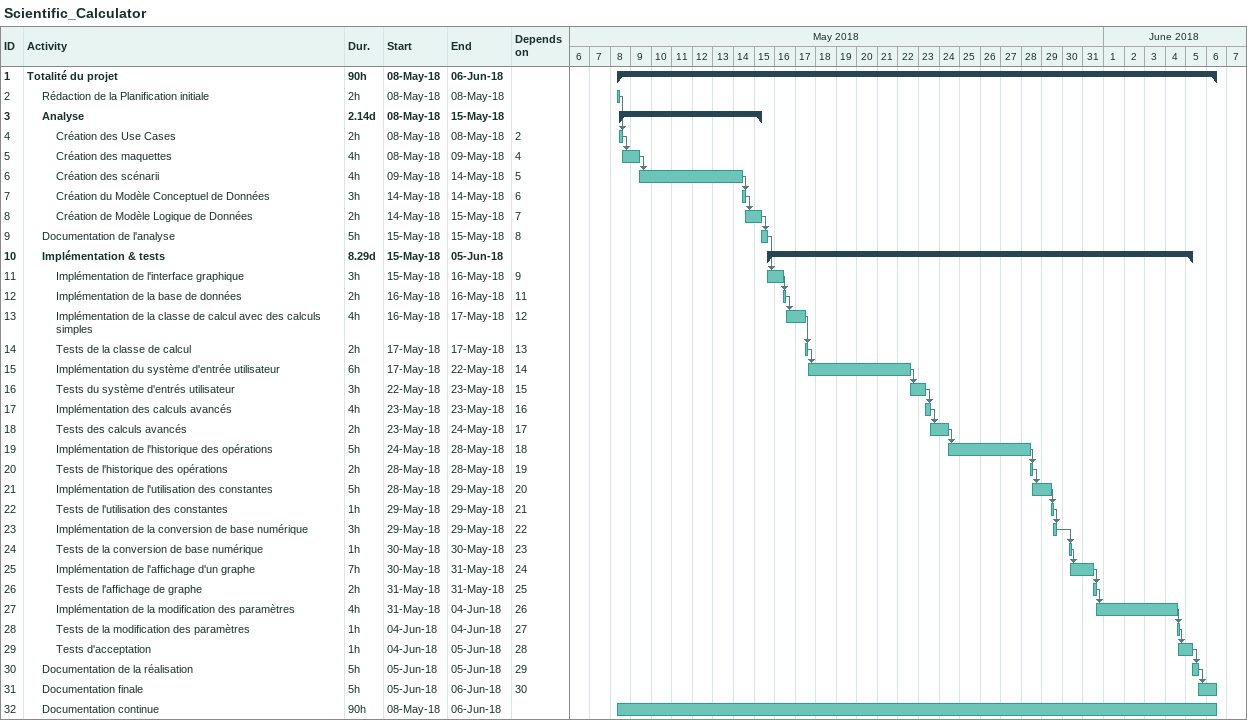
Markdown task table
Scientific_Calculator

| ID | Level | Task | Duration | Start | Finish | Predecessors |
|---|---|---|---|---|---|---|
| 1 | 1 | **Totalité du projet** | 90h | 2018-05-08 | 2018-06-06 |  |
| 2 | 2 | Rédaction de la Planification initiale | 2h | 2018-05-08 | 2018-05-08 |  |
| 3 | 2 | **Analyse** | 2.14d | 2018-05-08 | 2018-05-15 |  |
| 4 | 3 | Création des Use Cases | 2h | 2018-05-08 | 2018-05-08 | 2 |
| 5 | 3 | Création des maquettes | 4h | 2018-05-08 | 2018-05-09 | 4 |
| 6 | 3 | Création des scénarii | 4h | 2018-05-09 | 2018-05-14 | 5 |
| 7 | 3 | Création du Modèle Conceptuel de Données | 3h | 2018-05-14 | 2018-05-14 | 6 |
| 8 | 3 | Création de Modèle Logique de Données | 2h | 2018-05-14 | 2018-05-15 | 7 |
| 9 | 2 | Documentation de l'analyse | 5h | 2018-05-15 | 2018-05-15 | 8 |
| 10 | 2 | **Implémentation & tests** | 8.29d | 2018-05-15 | 2018-06-05 |  |
| 11 | 3 | Implémentation de l'interface graphique | 3h | 2018-05-15 | 2018-05-16 | 9 |
| 12 | 3 | Implémentation de la base de données | 2h | 2018-05-16 | 2018-05-16 | 11 |
| 13 | 3 | Implémentation de la classe de calcul avec des calculs simples | 4h | 2018-05-16 | 2018-05-17 | 12 |
| 14 | 3 | Tests de la classe de calcul | 2h | 2018-05-17 | 2018-05-17 | 13 |
| 15 | 3 | Implémentation du système d'entrée utilisateur | 6h | 2018-05-17 | 2018-05-22 | 14 |
| 16 | 3 | Tests du système d'entrés utilisateur | 3h | 2018-05-22 | 2018-05-23 | 15 |
| 17 | 3 | Implémentation des calculs avancés | 4h | 2018-05-23 | 2018-05-23 | 16 |
| 18 | 3 | Tests des calculs avancés | 2h | 2018-05-23 | 2018-05-24 | 17 |
| 19 | 3 | Implémentation de l'historique des opérations | 5h | 2018-05-24 | 2018-05-28 | 18 |
| 20 | 3 | Tests de l'historique des opérations | 2h | 2018-05-28 | 2018-05-28 | 19 |
| 21 | 3 | Implémentation de l'utilisation des constantes | 5h | 2018-05-28 | 2018-05-29 | 20 |
| 22 | 3 | Tests de l'utilisation des constantes | 1h | 2018-05-29 | 2018-05-29 | 21 |
| 23 | 3 | Implémentation de la conversion de base numérique | 3h | 2018-05-29 | 2018-05-29 | 22 |
| 24 | 3 | Tests de la conversion de base numérique | 1h | 2018-05-30 | 2018-05-30 | 23 |
| 25 | 3 | Implémentation de l'affichage d'un graphe | 7h | 2018-05-30 | 2018-05-31 | 24 |
| 26 | 3 | Tests de l'affichage de graphe | 2h | 2018-05-31 | 2018-05-31 | 25 |
| 27 | 3 | Implémentation de la modification des paramètres | 4h | 2018-05-31 | 2018-06-04 | 26 |
| 28 | 3 | Tests de la modification des paramètres | 1h | 2018-06-04 | 2018-06-04 | 27 |
| 29 | 3 | Tests d'acceptation | 1h | 2018-06-04 | 2018-06-05 | 28 |
| 30 | 2 | Documentation de la réalisation | 5h | 2018-06-05 | 2018-06-05 | 29 |
| 31 | 2 | Documentation finale | 5h | 2018-06-05 | 2018-06-06 | 30 |
| 32 | 2 | Documentation continue | 90h | 2018-05-08 | 2018-06-06 |  |
